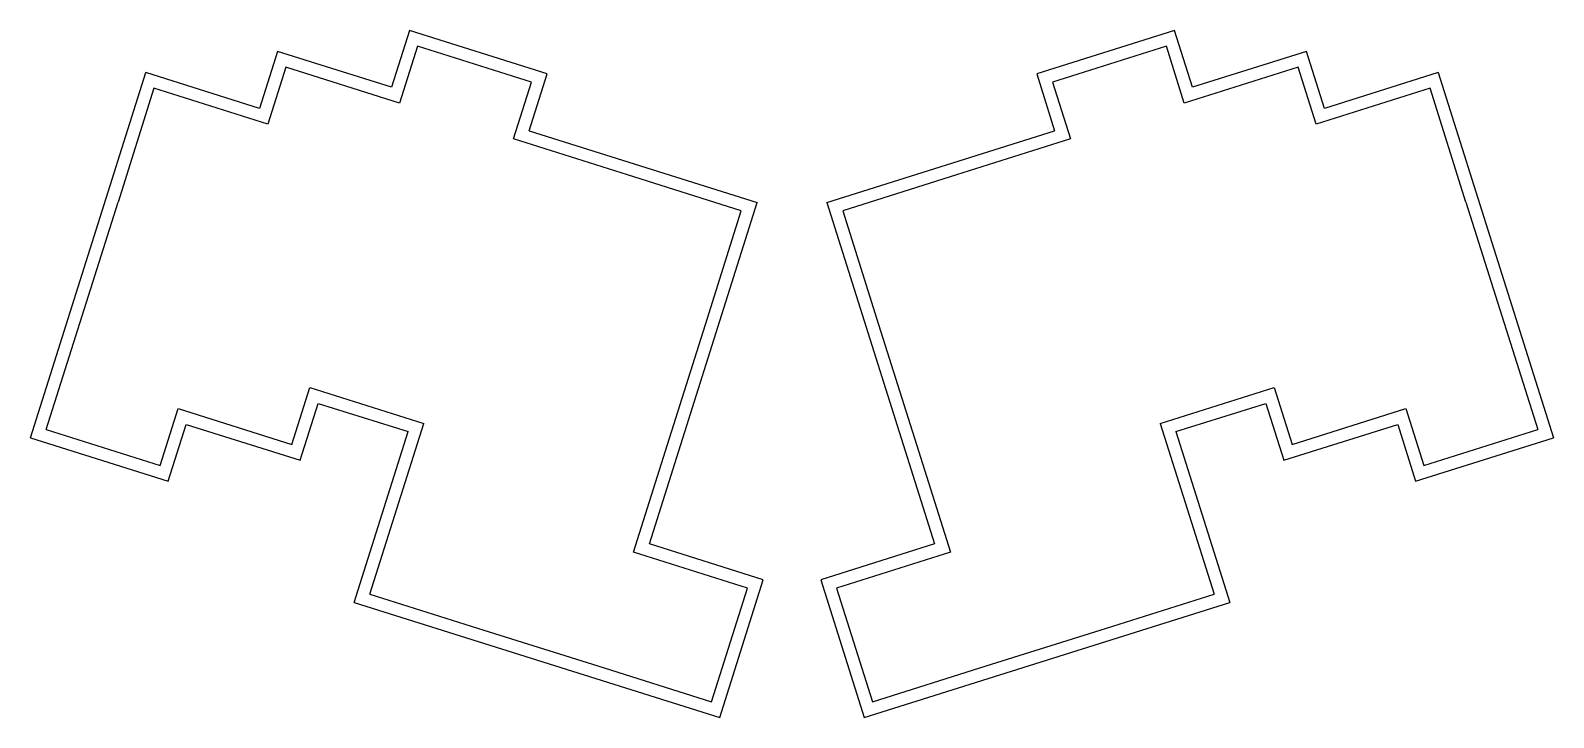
# Model space of a CAD drawing. Header units: millimetres. Extents: x 51 to 293, y -177 to -68.
import ezdxf

# ---------------------------------------------------------------- set-up
doc = ezdxf.new("R2010")
doc.units = ezdxf.units.MM

msp = doc.modelspace()

# ---------------------------------------------------------------- linework, layer by layer
for p, q in [((111.17, -68.08), (108.32, -77.14)), ((133.11, -75), (111.17, -68.08)), ((232.92, -68.08), (210.99, -75)), ((235.78, -77.14), (232.92, -68.08)), ((90.2, -71.43), (87.34, -80.49)), ((108.32, -77.14), (90.2, -71.43)), ((112.48, -70.59), (109.62, -79.65)), ((130.6, -76.3), (112.48, -70.59)), ((231.62, -70.59), (213.5, -76.3)), ((234.47, -79.65), (231.62, -70.59)), ((253.9, -71.43), (235.78, -77.14)), ((256.76, -80.49), (253.9, -71.43)), ((50.88, -132.95), (69.22, -74.78)), ((87.34, -80.49), (69.22, -74.78)), ((91.5, -73.94), (88.64, -83)), ((109.62, -79.65), (91.5, -73.94)), ((130.25, -84.06), (133.11, -75)), ((210.99, -75), (213.84, -84.06)), ((252.59, -73.94), (234.47, -79.65)), ((255.45, -83), (252.59, -73.94)), ((274.88, -74.78), (256.76, -80.49)), ((274.88, -74.78), (293.22, -132.95)), ((70.52, -77.28), (64.81, -95.4)), ((88.64, -83), (70.52, -77.28)), ((127.74, -85.36), (130.6, -76.3)), ((213.5, -76.3), (216.35, -85.36)), ((273.57, -77.28), (255.45, -83)), ((279.28, -95.4), (273.57, -77.28)), ((130.25, -84.06), (166.49, -95.48)), ((177.6, -95.48), (213.84, -84.06)), ((145.86, -91.08), (127.74, -85.36)), ((216.35, -85.36), (198.23, -91.08)), ((163.98, -96.79), (145.86, -91.08)), ((198.23, -91.08), (180.11, -96.79)), ((53.38, -131.65), (64.81, -95.4)), ((149.35, -149.85), (166.49, -95.48)), ((158.27, -114.91), (163.98, -96.79)), ((177.6, -95.48), (194.74, -149.85)), ((180.11, -96.79), (185.82, -114.91)), ((279.28, -95.4), (290.71, -131.65)), ((152.56, -133.03), (158.27, -114.91)), ((185.82, -114.91), (191.54, -133.03)), ((92.48, -134.01), (95.34, -124.95)), ((95.34, -124.95), (113.46, -130.67)), ((230.64, -130.67), (248.76, -124.95)), ((248.76, -124.95), (251.61, -134.01)), ((71.5, -137.36), (74.36, -128.3)), ((74.36, -128.3), (92.48, -134.01)), ((93.79, -136.52), (96.64, -127.46)), ((96.64, -127.46), (110.95, -131.97)), ((233.14, -131.97), (247.45, -127.46)), ((247.45, -127.46), (250.31, -136.52)), ((251.61, -134.01), (269.73, -128.3)), ((269.73, -128.3), (272.59, -137.36)), ((72.81, -139.87), (75.67, -130.81)), ((75.67, -130.81), (93.79, -136.52)), ((104.89, -157.85), (113.46, -130.67)), ((230.64, -130.67), (239.21, -157.85)), ((250.31, -136.52), (268.43, -130.81)), ((268.43, -130.81), (271.28, -139.87)), ((50.88, -132.95), (72.81, -139.87)), ((53.38, -131.65), (71.5, -137.36)), ((102.38, -159.15), (110.95, -131.97)), ((146.84, -151.15), (152.56, -133.03)), ((191.54, -133.03), (197.25, -151.15)), ((233.14, -131.97), (241.71, -159.15)), ((271.28, -139.87), (293.22, -132.95)), ((272.59, -137.36), (290.71, -131.65)), ((167.47, -155.56), (149.35, -149.85)), ((194.74, -149.85), (176.62, -155.56)), ((164.96, -156.87), (146.84, -151.15)), ((197.25, -151.15), (179.13, -156.87)), ((159.25, -174.99), (164.96, -156.87)), ((160.56, -177.5), (167.47, -155.56)), ((176.62, -155.56), (183.54, -177.5)), ((179.13, -156.87), (184.84, -174.99)), ((102.38, -159.15), (160.56, -177.5)), ((104.89, -157.85), (123.01, -163.56)), ((183.54, -177.5), (241.71, -159.15)), ((221.09, -163.56), (239.21, -157.85)), ((123.01, -163.56), (141.13, -169.27)), ((202.96, -169.27), (221.09, -163.56)), ((141.13, -169.27), (159.25, -174.99)), ((184.84, -174.99), (202.96, -169.27))]:
    msp.add_line(p, q)

doc.saveas('drawing.dxf')
